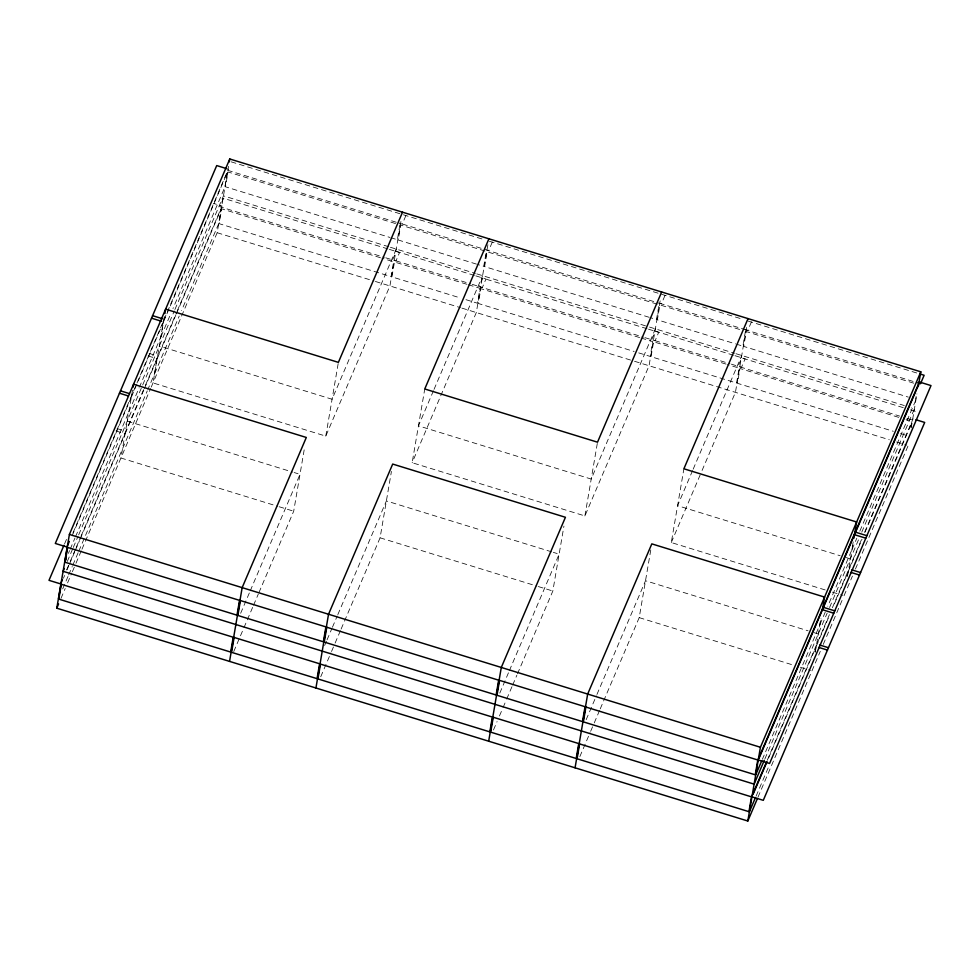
<?xml version="1.0" encoding="UTF-8"?>
<svg xmlns="http://www.w3.org/2000/svg" width="980" height="980" viewBox="0 0 980 980"><rect width="100%" height="100%" fill="white"/><g stroke="black" fill="none" stroke-linecap="round" stroke-linejoin="round"><path stroke-width="0.73" stroke-dasharray="4.9 3.68" d="M132.545 390.15L120.944 458.003L277.732 506.293M164.371 316.54L153.015 382.911L325.776 436.125L389.918 285.94L401.016 221.039M151.239 387.088L217.168 232.738L228.512 166.355M258.928 592.618L293.694 511.217L304.535 447.787M325.776 436.125L338.382 362.367M399.889 224.91L397.353 239.733L391.535 237.944M341.113 629.05L380.081 537.812L391.424 471.441M660.153 300.848L649.054 365.748L584.901 515.933L412.151 462.719L424.757 388.974M487.893 244.694L476.305 312.546L412.151 462.719M517.465 673.836L552.83 591.026L563.929 526.125M584.901 515.933L597.518 442.188M600.238 708.859L639.205 617.633L650.806 549.78M825.172 589.936L671.288 542.54L683.893 468.783M745.413 331.252L742.865 346.148L737.07 344.372M746.527 327.455L735.429 392.355L701.864 470.951M815.176 651.59L815.936 647.143L767.573 760.358M820.468 620.646L819.709 625.081L762.391 759.255M815.201 652.398L820.995 618.503M847.259 576.461L848.019 571.989L833.012 607.11M853.053 542.553L851.779 550.001L827.782 606.191M847.516 575.86L853.311 541.952M910.837 427.341L911.853 421.412L906.035 419.612M915.626 399.362L916.129 396.398M911.216 427.868L916.937 393.887M64.545 543.924L67.534 536.93M72.912 533.034L136.416 384.332M137.004 382.947L228.352 169.16M72.116 535.803L131.21 397.439M131.504 396.741L163.305 322.285L160.757 337.157L139.76 386.328M163.562 321.71L227.434 172.174L224.91 186.984L172.97 308.578M68.392 553.406L69.58 550.613M70.18 549.216L74.958 538.032M75.546 536.636L128.686 412.249M128.956 411.612L139.16 387.737M161.026 336.532L170.581 314.163M67.289 561.479L72.692 548.849M73.292 547.452L78.082 536.219M78.682 534.823L142.1 386.365M142.688 384.969L174.305 310.954M174.906 309.545L223.477 195.853L388.962 246.825M66.616 569.907L69.605 562.912M70.205 561.503L75.583 548.91M76.183 547.514L80.372 537.702M80.972 536.305L144.893 386.598M145.493 385.214L176.596 312.436M177.196 311.04L222.043 206.033L213.321 203.338M125.195 433.613L143.791 390.065M144.391 388.656L156.996 359.158L154.46 374.041L147.858 389.489M63.418 578.274L64.619 575.468M67.008 569.882L68.796 565.693M69.396 564.296L74.762 551.716M75.362 550.319L79.539 540.531M80.14 539.135L124.913 434.312M157.253 358.582L175.763 315.266M176.363 313.87L221.137 209.046L218.601 223.857L181.594 310.513M62.683 588.894L68.049 576.313M68.649 574.917L72.238 566.526M72.826 565.129L78.204 552.548M78.804 551.152L122.378 449.122M122.647 448.485L147.257 390.898M154.73 373.405L179.205 316.099M60.993 598.364L65.195 588.539M67.583 582.916L71.785 573.092M72.385 571.695L75.386 564.676M75.975 563.267L81.377 550.638M81.977 549.229L150.638 388.472M405.867 215.649L402.266 224.077L399.35 223.183M240.651 613.284L249.643 592.239M250.243 590.83L300.003 474.332L294.196 472.544M396.226 249.067L332.073 399.252L159.324 346.038M233.742 651.565L243.334 629.111M243.934 627.702L252.938 606.657M253.526 605.248L258.328 594.027M492.291 242.121L488.665 250.611L398.909 222.962M324.625 645.502L326.426 641.3M327.026 639.891L331.828 628.67M332.428 627.261L337.218 616.028M337.818 614.632L386.377 500.939L551.875 551.912M433.442 390.763L418.46 425.847L591.21 479.061L655.363 328.876M434.042 389.354L482.601 275.674M320.73 676.764L330.921 652.913M331.522 651.504L334.511 644.485M335.111 643.088L340.513 630.446M665.004 295.458L661.39 303.898L486.742 250.096M499.788 693.105L508.779 672.047M509.38 670.639L559.139 554.153L553.332 552.365M493.479 729.978L497.081 721.55M499.469 715.939L502.471 708.92M503.071 707.523L506.072 700.504M506.672 699.095L512.062 686.466M512.663 685.057L516.864 675.232M751.415 321.942L747.801 330.419L744.898 329.525M586.163 719.7L596.355 695.849M596.955 694.44L645.514 580.748L808.108 630.826M692.578 470.572L677.584 505.668L840.179 555.746M693.179 469.175L741.738 355.483M579.854 756.585L590.046 732.721M590.646 731.313L593.647 724.293M594.248 722.897L599.638 710.267M671.288 542.54L701.264 472.36M819.978 624.444L825.38 611.802M852.049 549.364L856.826 538.179M859.815 531.185L915.933 399.816M764.914 758.875L827.181 613.1M829.558 607.539L858.737 539.221M861.739 532.201L914.487 408.685L911.584 407.79M767.205 760.345L829.411 614.656M832.375 607.735L861.628 539.27M864.617 532.275L913.066 418.864M816.217 646.445L829.411 615.538M848.276 571.426L862.008 539.282M864.997 532.287L912.16 421.878M756.095 796.128L769.227 765.38M758.005 797.157L820.285 651.369M823.249 644.411L843.449 597.139M844.037 595.742L852.429 576.093M855.43 569.074L908.191 445.569M231.207 161.847L483.606 239.451M489.388 241.239L742.73 319.26M748.022 321.024L916.851 373.025M659.491 303.224L743.452 329.084M227.605 170.287L397.892 222.742M744.42 329.464L913.25 381.465M395.528 223.563L228.022 171.978L225.486 186.8L390.077 237.491M739.618 329.464L659.92 304.915L657.372 319.823L735.625 343.919M913.789 383.192L746.282 331.595L743.747 346.418L908.338 397.121M476.488 264.11L398.235 240.002L400.783 225.106L486.288 251.444L483.74 266.339L477.934 264.551M649.213 317.312L484.61 266.609L487.146 251.787L659.026 304.719L656.49 319.554L650.671 317.753M390.42 247.279L475.41 273.457M476.844 273.898L648.098 326.646M649.556 327.087L734.535 353.266M735.98 353.707L904.332 405.561M474.406 275.429L396.226 251.358L392.613 259.835L470.78 283.906M475.851 275.882L485.982 279.006L482.368 287.483L472.225 284.359M733.53 355.25L655.363 331.166L651.737 339.644L729.916 363.727M734.988 355.691L745.119 358.815L741.492 367.292L731.362 364.168M387.921 248.932L223.452 198.279L219.851 206.719L384.319 257.373M389.379 249.386L399.558 252.522L395.957 260.95L385.777 257.814M647.057 328.741L482.589 278.087L478.987 286.528L643.444 337.181M648.503 329.194L658.695 332.33L655.093 340.771L644.901 337.635M903.278 407.668L741.713 357.908L738.111 366.336L899.664 416.096M910.555 409.91L917.831 412.139M906.953 418.338L914.23 420.579M466.933 284.298L394.475 261.979L391.939 276.887L460.049 297.859M468.391 284.739L479.98 288.316L477.432 303.212L465.843 299.647M726.07 364.107L653.611 341.787L651.063 356.696L736.568 383.033L739.116 368.125L727.515 364.56M380.485 257.752L221.713 208.85L219.177 223.673L391.057 276.605L393.593 261.783L381.943 258.193M639.609 337.561L480.849 288.659L478.314 303.482L634.17 351.489M641.067 338.014L652.717 341.604L650.193 356.426L635.628 351.943M898.746 417.37L739.973 368.468L737.438 383.303L893.295 431.298M900.583 433.54L907.86 435.782M217.168 232.738L373.956 281.027M375.401 281.468L460.465 307.671M461.899 308.112L633.092 360.836M634.538 361.277L889.313 439.751M896.577 441.992L906.733 445.116M845.985 557.534L850.346 558.87M149.144 353.437L157.915 356.132M148.127 355.948L156.861 358.643M832.424 592.165L842.592 595.301M127.253 421.13L292.738 472.103M813.914 632.615L818.263 633.962M117.098 428.615L125.82 431.298M116.032 430.967L124.791 433.662M279.178 506.746L293.694 511.217M380.081 537.812L536.869 586.101M538.314 586.555L552.83 591.026M639.205 617.633L793.09 665.028M800.354 667.258L810.509 670.394"/><path stroke-width="1.47" d="M757.405 798.565L747.814 821.02L56.791 608.188L69.396 534.431L229.773 158.981L920.796 371.812L918.272 386.561M58.506 598.67L61.03 583.86M67.338 546.987L64.803 561.797L66.003 559.004M133.047 387.21L133.549 384.258L306.311 437.46L242.158 587.645L229.553 661.39M164.873 313.588L165.62 309.166L338.382 362.367L402.535 212.195M229.271 161.933L229.773 158.981M315.928 687.997L328.533 614.252L392.686 464.067L565.436 517.281L501.295 667.454L488.677 741.198M575.064 767.806L587.669 694.061L651.81 543.876L824.572 597.09L822.306 610.356M747.814 821.02L760.419 747.262L920.796 371.812M853.874 538.216L856.643 521.997L683.893 468.783L748.034 318.61M63.945 545.321L49 580.332L60.638 583.909L62.426 579.707M69.323 541.438L66.934 547.036L55.309 543.447L216.715 165.571L226.895 168.707M64.3 568.498L63.1 571.316L754.122 784.147L764.314 760.284M56.791 608.188L58.592 603.974M488.91 238.802L424.757 388.974L597.518 442.188L661.659 292.003M758.961 758.422L822.232 610.271M822.514 609.572L854.315 535.117M854.585 534.541L918.456 385.005M755.825 774.629L761.791 760.652M766.605 761.742L751.648 796.74L763.285 800.329L924.691 422.441L915.969 419.759M753.253 793.898L766.985 761.754M749.529 811.501L755.494 797.524M919.767 373.931L924.128 375.267L920.526 383.707L917.623 382.812M152.525 315.658L162.754 318.806M855.234 532.091L866.92 535.693M151.533 318.182L161.7 321.318M854.18 534.602L865.818 538.179M851.853 569.87L860.611 572.565M850.787 572.369L859.509 575.052M120.491 390.849L129.213 393.531M823.139 607.257L834.776 610.846M119.413 393.188L128.172 395.896M822.11 609.621L833.796 613.223M819.745 645.024L828.467 647.719M818.729 647.4L827.5 650.095M69.396 534.431L760.419 747.262M61.336 584.301L58.8 599.123L230.68 652.067L233.216 637.233L61.336 584.301M67.645 547.428L65.109 562.251L236.989 615.183L239.524 600.36L67.645 547.428M234.11 637.429L231.562 652.337L317.067 678.662L319.603 663.766L234.11 637.429M240.406 600.556L237.858 615.452L323.363 641.79L325.911 626.894L240.406 600.556M320.472 664.109L317.937 678.932L489.816 731.876L492.352 717.054L320.472 664.109M326.781 627.237L324.245 642.059L496.125 695.004L498.649 680.181L326.781 627.237M493.246 717.25L490.698 732.146L576.191 758.483L578.739 743.575L493.246 717.25M499.543 680.365L496.995 695.273L582.5 721.598L585.048 706.702L499.543 680.365M579.609 743.918L577.073 758.753L748.953 811.685L751.489 796.863L579.609 743.918M585.905 707.045L583.37 721.88L755.249 774.812L757.785 759.99L585.905 707.045M919.363 381.992L757.957 759.867L769.594 763.457L931 385.569L919.363 381.992"/></g></svg>
